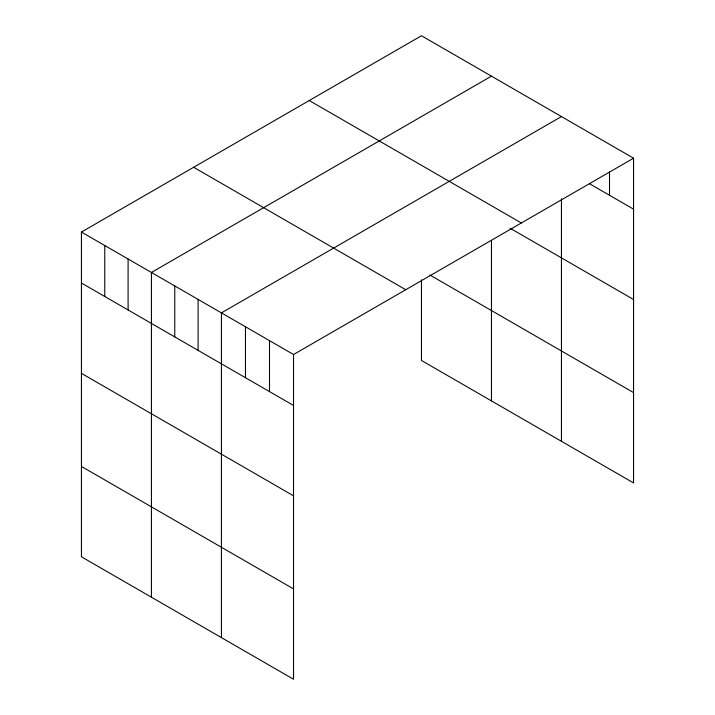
<?xml version="1.0" encoding="UTF-8"?>
<svg xmlns="http://www.w3.org/2000/svg" width="715" height="715" viewBox="0 0 715 715"><rect width="100%" height="100%" fill="white"/><g stroke="black" fill="none" stroke-linecap="round" stroke-linejoin="round"><path stroke-width="1.07" d="M633.562 158.203L293.534 354.515L293.534 679.25L81.439 556.797L81.439 232.062L421.466 35.75L633.562 158.203L633.562 482.938L421.466 360.485L421.466 279.824M491.455 76.156L151.437 272.469L151.437 597.204M561.445 116.572L221.427 312.875L221.427 637.619M589.33 183.63L633.562 209.164M309.255 100.529L521.351 222.982M510.117 228.246L633.562 299.505M429.858 274.989L633.562 392.598M193.649 167.274L405.745 289.727M81.439 232.062L293.534 354.515M81.439 283.024L293.534 405.468M81.439 373.364L293.534 495.817M81.439 466.448L293.534 588.901M609.52 172.02L609.52 195.284M561.445 198.716L561.445 441.307M491.455 240.741L491.455 400.901M269.501 340.635L269.501 391.597M245.459 326.755L245.459 377.717M198.091 299.406L198.091 350.368M174.764 285.937L174.764 336.899M128.101 259L128.101 309.961M104.774 245.531L104.774 296.493"/></g></svg>
